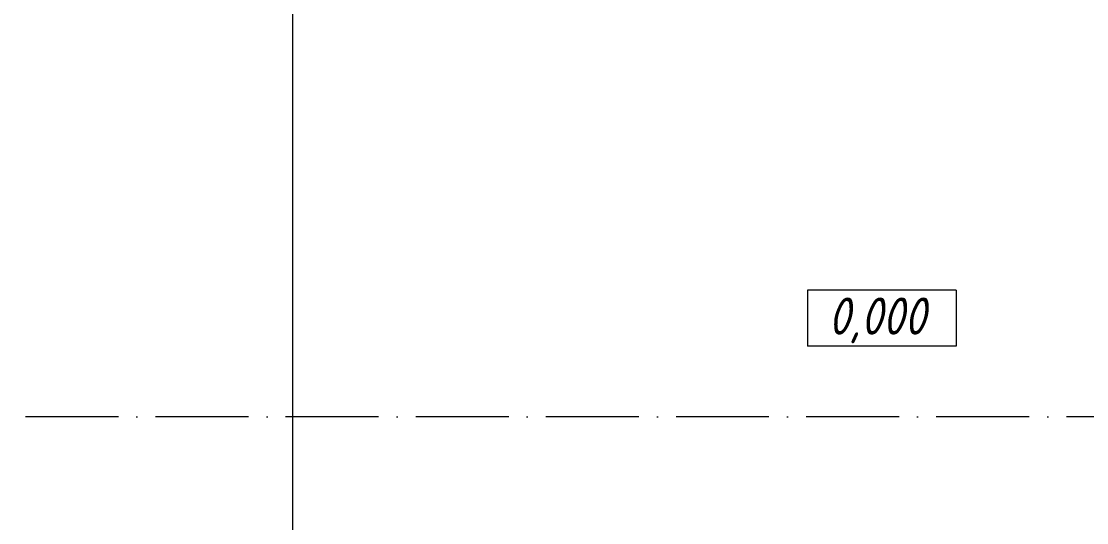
# Model space of a CAD drawing. Header units: millimetres. Extents: x -356862 to 418287, y 0 to 839748.
# Drawn here: x -153951 to -148218, y 603078 to 605775 of the extents above; entities that cross this region are included whole.
import ezdxf

# ---------------------------------------------------------------- set-up
doc = ezdxf.new("R2010")
doc.units = ezdxf.units.MM
doc.linetypes.add('50_200_ШТРИХ_1Т_ш5_п1_п1_', pattern=[700, 500, -100, 0, -100])
doc.layers.add('G-____-____-DIMS', color=7, linetype='Continuous', lineweight=9)
doc.layers.add('S-GRID-____-OTLN-1', color=7, linetype='50_200_ШТРИХ_1Т_ш5_п1_п1_', lineweight=9)
doc.layers.add('G-____-____-SYMB-1', color=9, linetype='Continuous', lineweight=9, true_color=0x808080)
doc.styles.add('ISOCPEUR_I_2', font='isocpeui.ttf', dxfattribs={"width": 0.85, "height": 2.3})

# ---------------------------------------------------------------- blocks, each defined once
blk = doc.blocks.new('Высотные отметки - 9_5х3_5_h_-17668430-АР1_Кладочный план 1 этажа в осях 1-64_Ю-ЯЯ')
at = {"layer": 'G-____-____-DIMS'}
for p, q in [((-4, 3), (-4, 0)), ((4, 3), (-4, 3)), ((4, 3), (4, 0)), ((4, 0), (-4, 0))]:
    blk.add_line(p, q, dxfattribs=at)

msp = doc.modelspace()

# ---------------------------------------------------------------- linework, layer by layer
at = {"layer": 'G-____-____-SYMB-1'}
msp.add_line((-152490.7357, 632229.6075), (-152490.7357, 599638.0359), dxfattribs=at)
at = {"layer": 'S-GRID-____-OTLN-1'}
msp.add_line((-99520.6953, 603647.5526), (-179669.5059, 603647.5526), dxfattribs=at)

# ---------------------------------------------------------------- block references
at = {"layer": 'G-____-____-DIMS', "xscale": 99.99999999999993, "yscale": 99.99999999999993, "zscale": 99.99999999999993}
msp.add_blockref('Высотные отметки - 9_5х3_5_h_-17668430-АР1_Кладочный план 1 этажа в осях 1-64_Ю-ЯЯ', (-149320.8038, 604028.1951), dxfattribs=at)

# ---------------------------------------------------------------- texts
at = {"layer": 'G-____-____-DIMS', "insert": (-149607.6369, 604289.4862), "char_height": 200, "width": 688.399425, "attachment_point": 1, "line_spacing_factor": 1.149209, "style": 'ISOCPEUR_I_2'}
msp.add_mtext('0,000', dxfattribs=at)

doc.saveas('drawing.dxf')
